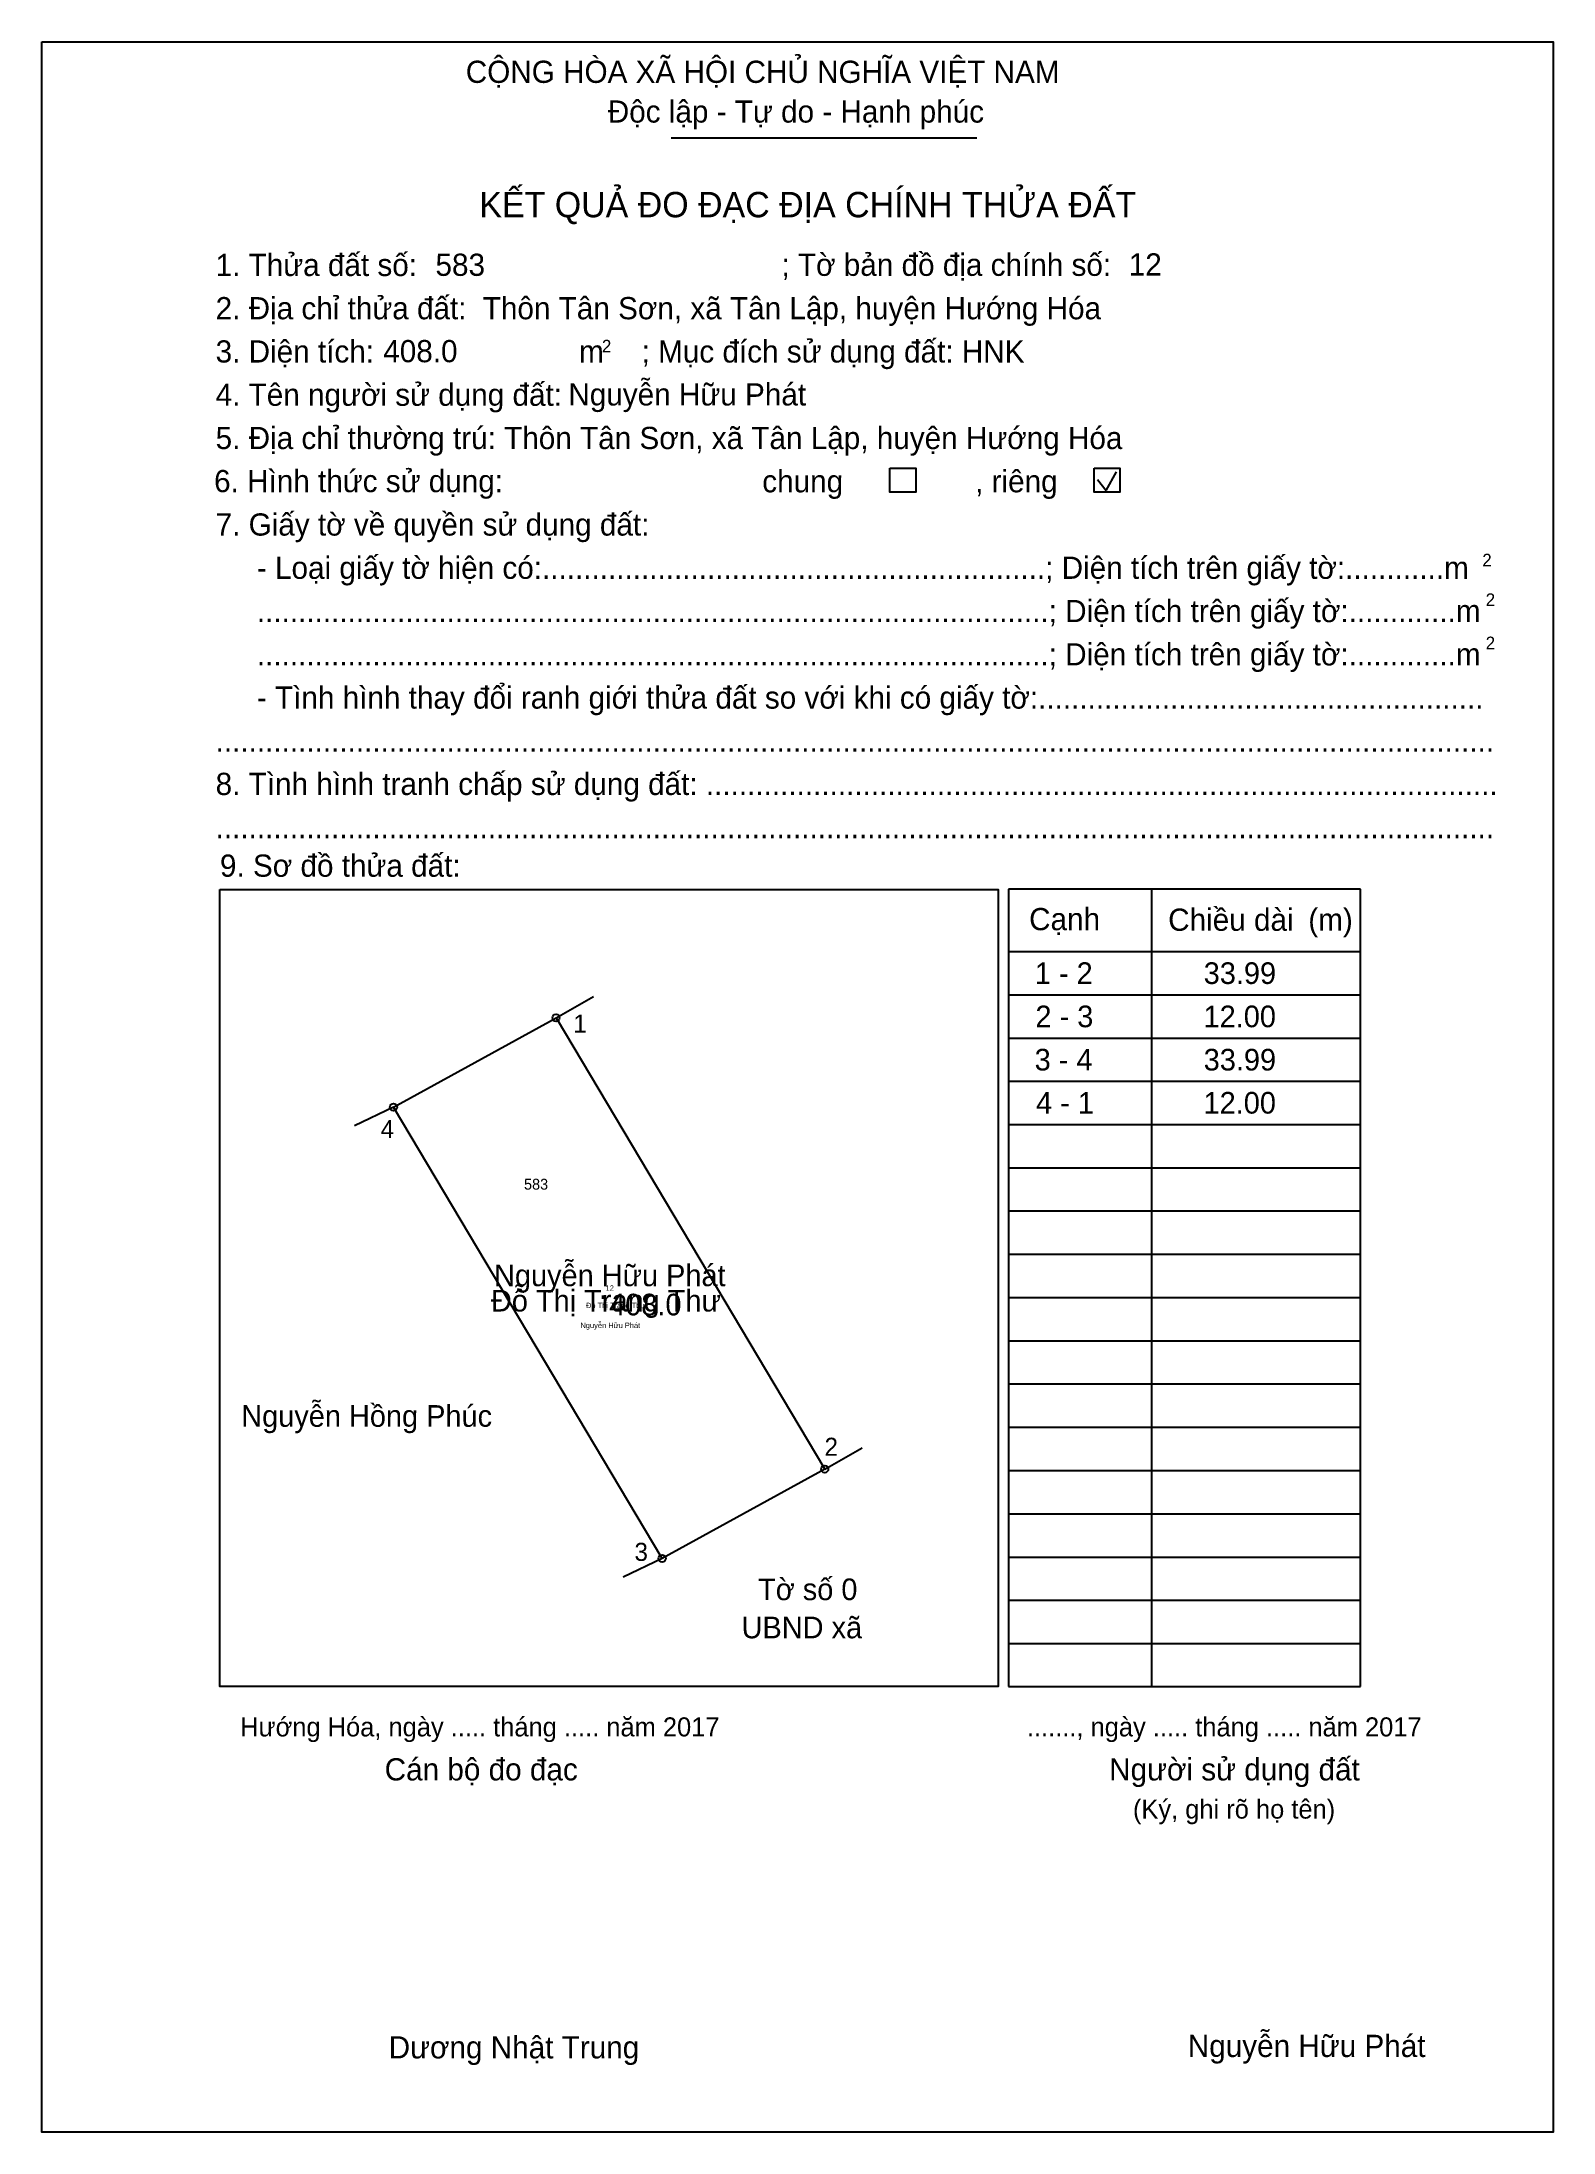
# Model space of a CAD drawing. Extents: x 548190 to 548288, y 1837726 to 1837861.
import ezdxf

# ---------------------------------------------------------------- set-up
doc = ezdxf.new("R2010")
doc.units = 0
for name, color, linetype in [('Level 1', 7, 'Continuous'), ('Level 10', 7, 'Continuous'), ('Level 11', 7, 'Continuous'), ('Level 13', 7, 'Continuous'), ('Level 15', 7, 'Continuous'), ('Level 18', 7, 'Continuous'), ('Level 2', 7, 'Continuous'), ('Level 21', 7, 'Continuous'), ('Level 27', 7, 'Continuous'), ('Level 36', 7, 'Continuous'), ('Level 48', 7, 'Continuous'), ('Level 50', 7, 'Continuous'), ('Level 52', 7, 'Continuous'), ('Level 6', 7, 'Continuous'), ('Level 9', 7, 'Continuous')]:
    doc.layers.add(name, color=color, linetype=linetype)

msp = doc.modelspace()

# ---------------------------------------------------------------- linework, layer by layer
at = {"layer": 'Level 1'}
for p, q in [((548189.83, 1837860.98), (548189.83, 1837860.98)), ((548230.56, 1837854.77), (548250.34, 1837854.77)), ((548258.15, 1837832.66), (548258.71, 1837831.94)), ((548258.71, 1837831.94), (548259.39, 1837833.15)), ((548201.36, 1837806.11), (548201.36, 1837806.11)), ((548275.18, 1837806.13), (548252.39, 1837806.13)), ((548252.39, 1837806.13), (548252.39, 1837754.52)), ((548261.65, 1837806.13), (548261.65, 1837754.52)), ((548275.18, 1837754.52), (548275.18, 1837806.13)), ((548252.39, 1837802.1), (548268.05, 1837802.1)), ((548268.05, 1837802.1), (548275.18, 1837802.1)), ((548252.39, 1837799.3), (548268.05, 1837799.3)), ((548268.05, 1837799.3), (548275.18, 1837799.3)), ((548252.39, 1837796.5), (548268.05, 1837796.5)), ((548268.05, 1837796.5), (548275.18, 1837796.5)), ((548252.39, 1837793.7), (548268.05, 1837793.7)), ((548268.05, 1837793.7), (548275.18, 1837793.7)), ((548252.39, 1837790.91), (548268.05, 1837790.91)), ((548268.05, 1837790.91), (548275.18, 1837790.91)), ((548252.39, 1837788.11), (548268.05, 1837788.11)), ((548268.05, 1837788.11), (548275.18, 1837788.11)), ((548252.39, 1837785.31), (548268.05, 1837785.31)), ((548268.05, 1837785.31), (548275.18, 1837785.31)), ((548252.39, 1837782.51), (548268.05, 1837782.51)), ((548268.05, 1837782.51), (548275.18, 1837782.51)), ((548252.39, 1837779.71), (548268.05, 1837779.71)), ((548268.05, 1837779.71), (548275.18, 1837779.71)), ((548252.39, 1837776.91), (548268.05, 1837776.91)), ((548268.05, 1837776.91), (548275.18, 1837776.91)), ((548252.39, 1837774.11), (548268.05, 1837774.11)), ((548268.05, 1837774.11), (548275.18, 1837774.11)), ((548252.39, 1837771.31), (548268.05, 1837771.31)), ((548268.05, 1837771.31), (548275.18, 1837771.31)), ((548252.39, 1837768.51), (548268.05, 1837768.51)), ((548268.05, 1837768.51), (548275.18, 1837768.51)), ((548252.39, 1837765.71), (548268.05, 1837765.71)), ((548268.05, 1837765.71), (548275.18, 1837765.71)), ((548252.39, 1837762.91), (548268.05, 1837762.91)), ((548268.05, 1837762.91), (548275.18, 1837762.91)), ((548252.39, 1837760.11), (548268.05, 1837760.11)), ((548268.05, 1837760.11), (548275.18, 1837760.11)), ((548252.39, 1837757.31), (548268.05, 1837757.31)), ((548268.05, 1837757.31), (548275.18, 1837757.31)), ((548275.18, 1837754.52), (548275.18, 1837755.02)), ((548251.73, 1837754.52), (548251.73, 1837754.52)), ((548252.39, 1837754.52), (548275.18, 1837754.52)), ((548287.65, 1837725.68), (548287.65, 1837725.68))]:
    msp.add_line(p, q, dxfattribs=at)
msp.add_lwpolyline([(548201.36, 1837806.11), (548251.73, 1837806.11), (548251.73, 1837754.52), (548201.36, 1837754.52)], close=True, dxfattribs=at)
at = {"layer": 'Level 10'}
msp.add_lwpolyline([(548229.98, 1837762.82), (548212.59, 1837792.03), (548223.11, 1837797.81), (548240.5, 1837768.6)], close=True, dxfattribs=at)
at = {"layer": 'Level 11'}
for centre in [(548223.11, 1837797.81), (548212.59, 1837792.03), (548240.5, 1837768.6), (548229.98, 1837762.82), (548229.98, 1837762.82)]:
    msp.add_circle(centre, 0.233, dxfattribs=at)
at = {"layer": 'Level 2'}
msp.add_lwpolyline([(548189.83, 1837860.98), (548287.65, 1837860.98), (548287.65, 1837725.68), (548189.83, 1837725.68)], close=True, dxfattribs=at)
at = {"layer": 'Level 27'}
for p, q in [((548223.11, 1837797.81), (548225.54, 1837799.19)), ((548212.59, 1837792.03), (548210.07, 1837790.81)), ((548240.5, 1837768.6), (548242.93, 1837769.98)), ((548229.98, 1837762.82), (548227.46, 1837761.6))]:
    msp.add_line(p, q, dxfattribs=at)
at = {"layer": 'Level 50'}
for points in [[(548244.72, 1837833.38), (548246.4, 1837833.38), (548246.4, 1837831.82), (548244.72, 1837831.82)], [(548257.93, 1837833.38), (548259.61, 1837833.38), (548259.61, 1837831.82), (548257.93, 1837831.82)]]:
    msp.add_lwpolyline(points, close=True, dxfattribs=at)

# ---------------------------------------------------------------- texts
at = {"layer": 'Level 1'}
for s, height, p in [('CỘNG HÒA XÃ HỘI CHỦ NGHĨA VIỆT NAM', 1.4368, (548217.27, 1837858.32)), ('Độc lập - Tự do - Hạnh phúc', 1.4368, (548226.46, 1837855.75)), ('KẾT QUẢ ĐO ĐẠC ĐỊA CHÍNH THỬA ĐẤT', 1.6423, (548218.15, 1837849.62)), ('1. Thửa đất số:', 1.4368, (548201.08, 1837845.82)), ('; Tờ bản đồ địa chính số:', 1.4368, (548237.7, 1837845.83)), ('2. Địa chỉ thửa đất:', 1.4368, (548201.08, 1837843.02)), ('3. Diện tích:', 1.4368, (548201.08, 1837840.22)), ('2', 0.821, (548226.08, 1837840.87)), ('; Mục đích sử dụng đất: HNK', 1.4369, (548228.65, 1837840.22)), ('m', 1.44, (548224.6, 1837840.22)), ('4. Tên người sử dụng đất:', 1.4368, (548201.08, 1837837.42)), ('5. Địa chỉ thường trú: Thôn Tân Sơn, xã Tân Lập, huyện Hướng Hóa', 1.4369, (548201.08, 1837834.62)), ('chung                , riêng', 1.4368, (548236.46, 1837831.82)), ('7. Giấy tờ về quyền sử dụng đất:', 1.4368, (548201.08, 1837829.02)), ('     - Loại giấy tờ hiện có:.............................................................; Diện tích trên giấy tờ:............m', 1.43684, (548201.08, 1837826.22)), ('2', 0.821, (548283.06, 1837827.02)), ('2', 0.821, (548283.28, 1837824.46)), ('     ................................................................................................; Diện tích trên giấy tờ:.............m', 1.43684, (548201.08, 1837823.42)), ('2', 0.821, (548283.28, 1837821.66)), ('     ................................................................................................; Diện tích trên giấy tờ:.............m', 1.43684, (548201.08, 1837820.62)), ('     - Tình hình thay đổi ranh giới thửa đất so với khi có giấy tờ:......................................................', 1.43684, (548201.08, 1837817.82)), ('...........................................................................................................................................................', 1.43684, (548201.08, 1837815.03)), ('8. Tình hình tranh chấp sử dụng đất: ................................................................................................', 1.43684, (548201.08, 1837812.23)), ('...........................................................................................................................................................', 1.43684, (548201.08, 1837809.43)), ('9. Sơ đồ thửa đất:', 1.4368, (548201.36, 1837806.94)), ('Cạnh', 1.437, (548253.73, 1837803.48)), ('Chiều dài', 1.437, (548262.73, 1837803.44)), ('(m)', 1.437, (548271.8, 1837803.45)), ('Hướng Hóa, ngày ..... tháng ..... năm 2017', 1.2316, (548202.67, 1837751.3)), ('......., ngày ..... tháng ..... năm 2017', 1.2316, (548253.59, 1837751.3)), ('Cán bộ đo đạc', 1.4369, (548212.02, 1837748.45)), ('Người sử dụng đất', 1.4368, (548258.91, 1837748.45)), ('(Ký, ghi rõ họ tên)', 1.2316, (548260.45, 1837745.98)), ('Dương Nhật Trung', 1.4369, (548212.28, 1837730.46))]:
    msp.add_text(s, height=height, dxfattribs=at).set_placement(p)
at = {"layer": 'Level 13'}
for s, height, p in [('Nguyễn Hữu Phát', 1.3996, (548219.1, 1837780.44)), ('Đỗ Thị Trang Thư', 1.3996, (548218.9, 1837778.8)), ('.', 1.4, (548225.9, 1837779.62)), ('408.0', 1.4, (548226.55, 1837778.55)), ('Nguyễn Hữu Phát', 0.3499, (548224.69, 1837777.73))]:
    msp.add_text(s, height=height, dxfattribs=at).set_placement(p)
at = {"layer": 'Level 15'}
msp.add_text('Đỗ Thị Trang Thư', height=0.3499, dxfattribs=at).set_placement((548225.05, 1837779.02))
at = {"layer": 'Level 18'}
msp.add_text('12', height=0.35, dxfattribs=at).set_placement((548226.32, 1837780.14))
at = {"layer": 'Level 21'}
msp.add_text('583', height=0.7, dxfattribs=at).set_placement((548221.04, 1837786.69))
at = {"layer": 'Level 36'}
for s, height, p in [('Nguyễn Hồng Phúc', 1.3996, (548202.74, 1837771.34)), ('Tờ số 0', 1.4, (548236.19, 1837760.12)), ('UBND xã', 1.4, (548235.12, 1837757.65))]:
    msp.add_text(s, height=height, dxfattribs=at).set_placement(p)
at = {"layer": 'Level 48'}
msp.add_text('6. Hình thức sử dụng:', height=1.4369, dxfattribs=at).set_placement((548200.98, 1837831.83))
at = {"layer": 'Level 52'}
for s, p in [('1 - 2', (548254.1, 1837800)), ('33.99', (548265.03, 1837800)), ('2 - 3', (548254.14, 1837797.2)), ('12.00', (548265.02, 1837797.2)), ('3 - 4', (548254.09, 1837794.4)), ('33.99', (548265.03, 1837794.4)), ('4 - 1', (548254.18, 1837791.61)), ('12.00', (548265.02, 1837791.61))]:
    msp.add_text(s, height=1.4, dxfattribs=at).set_placement(p)
at = {"layer": 'Level 6'}
for s, height, p in [('583', 1.437, (548215.31, 1837845.83)), ('12', 1.437, (548260.18, 1837845.85)), ('Thôn Tân Sơn, xã Tân Lập, huyện Hướng Hóa', 1.4369, (548218.37, 1837843.02)), ('408.0', 1.437, (548211.93, 1837840.24)), ('Nguyễn Hữu Phát', 1.4369, (548223.91, 1837837.44)), ('Nguyễn Hữu Phát', 1.4369, (548264, 1837730.55))]:
    msp.add_text(s, height=height, dxfattribs=at).set_placement(p)
at = {"layer": 'Level 9'}
for s, p in [('1', (548224.23, 1837796.85)), ('4', (548211.76, 1837790.02)), ('2', (548240.49, 1837769.46)), ('3', (548228.19, 1837762.66))]:
    msp.add_text(s, height=1.17, dxfattribs=at).set_placement(p)

doc.saveas('drawing.dxf')
